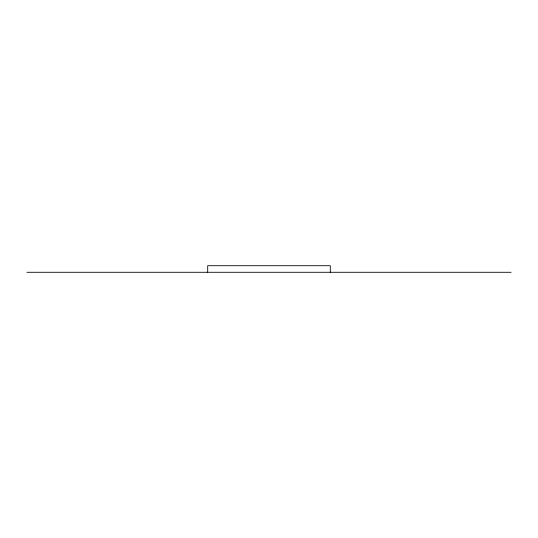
<?xml version="1.0" encoding="UTF-8"?>
<svg xmlns="http://www.w3.org/2000/svg" width="538" height="538" viewBox="0 0 538 538"><rect width="100%" height="100%" fill="white"/><g stroke="black" fill="none" stroke-linecap="round" stroke-linejoin="round"><path stroke-width="0.81" d="M26.9 272.289L511.1 272.289M330.305 272.289L330.305 265.711L207.695 265.711L207.695 272.289"/></g></svg>
